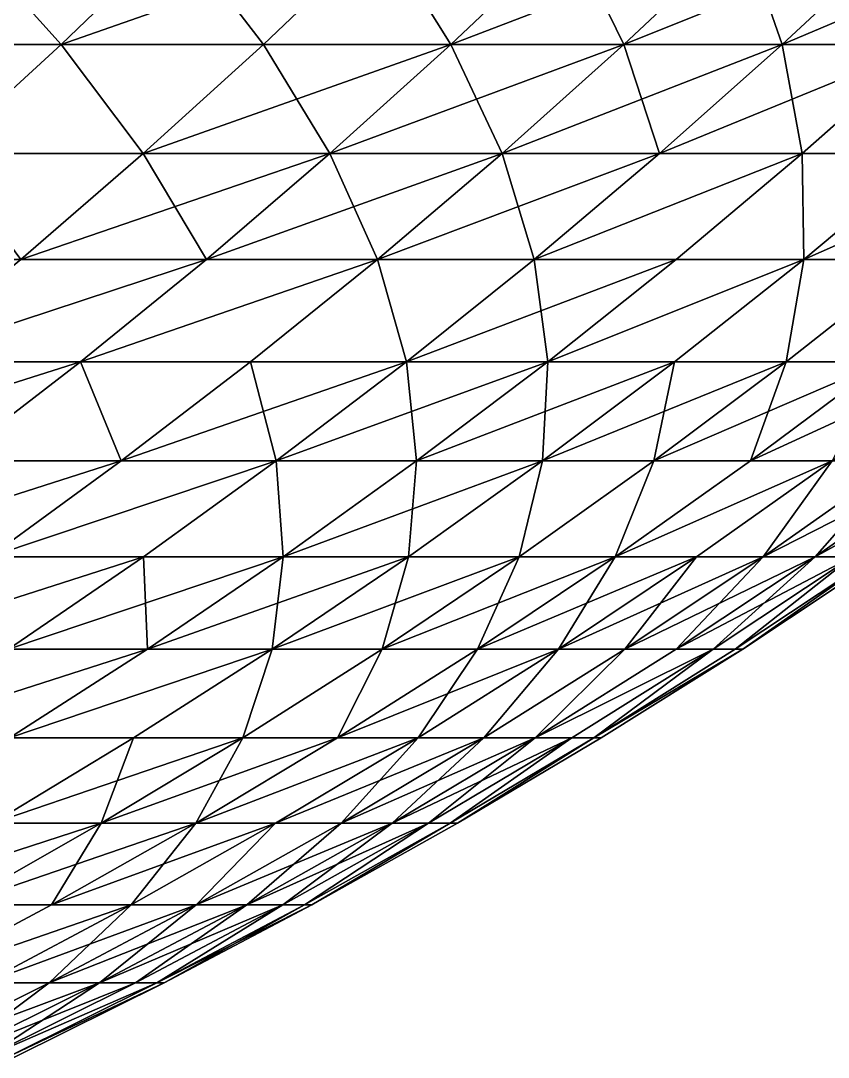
# Model space of a CAD drawing. Header units: millimetres. Extents: x -3250 to 8000, y -3250 to 3250.
# Drawn here: x 7547.8 to 7644.3, y -720.8 to -597 of the extents above; entities that cross this region are included whole.
import ezdxf

# ---------------------------------------------------------------- set-up
doc = ezdxf.new("R2010")
doc.units = ezdxf.units.MM
doc.header["$MEASUREMENT"] = 0
doc.layers.add('MESH_3D', color=2, linetype='CONTINUOUS')

msp = doc.modelspace()

# ---------------------------------------------------------------- linework, layer by layer
at = {"layer": 'MESH_3D'}
for points in [[(7540.62, -586.44, 2524.39), (7552.69, -599.82, 2598.1), (7526.85, -599.82, 2529.79)], [(7552.69, -599.82, 24101.9), (7540.62, -586.44, 24175.61), (7526.85, -599.82, 24170.21)], [(7540.62, -586.44, 2524.39), (7566.58, -586.44, 2593.05), (7552.69, -599.82, 2598.1)], [(7566.58, -586.44, 24106.95), (7540.62, -586.44, 24175.61), (7552.69, -599.82, 24101.9)], [(7566.58, -586.44, 2593.05), (7576.81, -599.82, 2667.04), (7552.69, -599.82, 2598.1)], [(7590.83, -586.44, 24037.67), (7552.69, -599.82, 24101.9), (7576.81, -599.82, 24032.96)], [(7590.83, -586.44, 24037.67), (7566.58, -586.44, 24106.95), (7552.69, -599.82, 24101.9)], [(7566.58, -586.44, 2593.05), (7590.83, -586.44, 2662.33), (7576.81, -599.82, 2667.04)], [(7590.83, -586.44, 2662.33), (7599.21, -599.82, 2736.56), (7576.81, -599.82, 2667.04)], [(7599.21, -599.82, 23963.44), (7590.83, -586.44, 24037.67), (7576.81, -599.82, 24032.96)], [(7590.83, -586.44, 2662.33), (7613.34, -586.44, 2732.2), (7599.21, -599.82, 2736.56)], [(7613.34, -586.44, 23967.8), (7590.83, -586.44, 24037.67), (7599.21, -599.82, 23963.44)], [(7613.34, -586.44, 2732.2), (7619.86, -599.82, 2806.61), (7599.21, -599.82, 2736.56)], [(7634.1, -586.44, 23897.39), (7599.21, -599.82, 23963.44), (7619.86, -599.82, 23893.39)], [(7634.1, -586.44, 23897.39), (7613.34, -586.44, 23967.8), (7599.21, -599.82, 23963.44)], [(7613.34, -586.44, 2732.2), (7634.1, -586.44, 2802.61), (7619.86, -599.82, 2806.61)], [(7634.1, -586.44, 2802.61), (7638.77, -599.82, 2877.16), (7619.86, -599.82, 2806.61)], [(7653.1, -586.44, 23826.49), (7634.1, -586.44, 23897.39), (7619.86, -599.82, 23893.39)], [(7653.1, -586.44, 23826.49), (7619.86, -599.82, 23893.39), (7638.77, -599.82, 23822.84)], [(7634.1, -586.44, 2802.61), (7653.1, -586.44, 2873.51), (7638.77, -599.82, 2877.16)], [(7653.1, -586.44, 2873.51), (7655.9, -599.82, 2948.16), (7638.77, -599.82, 2877.16)], [(7670.32, -586.44, 23755.13), (7638.77, -599.82, 23822.84), (7655.9, -599.82, 23751.84)], [(7670.32, -586.44, 23755.13), (7653.1, -586.44, 23826.49), (7638.77, -599.82, 23822.84)], [(7526.85, -599.82, 2529.79), (7552.69, -599.82, 2598.1), (7538.48, -612.84, 2603.27)], [(7552.69, -599.82, 24101.9), (7526.85, -599.82, 24170.21), (7538.48, -612.84, 24096.73)], [(7552.69, -599.82, 2598.1), (7562.48, -612.84, 2671.86), (7538.48, -612.84, 2603.27)], [(7562.48, -612.84, 24028.14), (7552.69, -599.82, 24101.9), (7538.48, -612.84, 24096.73)], [(7552.69, -599.82, 2598.1), (7576.81, -599.82, 2667.04), (7562.48, -612.84, 2671.86)], [(7576.81, -599.82, 24032.96), (7552.69, -599.82, 24101.9), (7562.48, -612.84, 24028.14)], [(7576.81, -599.82, 2667.04), (7584.76, -612.84, 2741.02), (7562.48, -612.84, 2671.86)], [(7599.21, -599.82, 23963.44), (7576.81, -599.82, 24032.96), (7562.48, -612.84, 24028.14)], [(7599.21, -599.82, 23963.44), (7562.48, -612.84, 24028.14), (7584.76, -612.84, 23958.98)], [(7576.81, -599.82, 2667.04), (7599.21, -599.82, 2736.56), (7584.76, -612.84, 2741.02)], [(7599.21, -599.82, 2736.56), (7605.31, -612.84, 2810.71), (7584.76, -612.84, 2741.02)], [(7619.86, -599.82, 23893.39), (7584.76, -612.84, 23958.98), (7605.31, -612.84, 23889.29)], [(7619.86, -599.82, 23893.39), (7599.21, -599.82, 23963.44), (7584.76, -612.84, 23958.98)], [(7599.21, -599.82, 2736.56), (7619.86, -599.82, 2806.61), (7605.31, -612.84, 2810.71)], [(7619.86, -599.82, 2806.61), (7624.11, -612.84, 2880.89), (7605.31, -612.84, 2810.71)], [(7638.77, -599.82, 23822.84), (7605.31, -612.84, 23889.29), (7624.11, -612.84, 23819.11)], [(7638.77, -599.82, 23822.84), (7619.86, -599.82, 23893.39), (7605.31, -612.84, 23889.29)], [(7619.86, -599.82, 2806.61), (7638.77, -599.82, 2877.16), (7624.11, -612.84, 2880.89)], [(7638.77, -599.82, 2877.16), (7641.16, -612.84, 2951.52), (7624.11, -612.84, 2880.89)], [(7655.9, -599.82, 23751.84), (7624.11, -612.84, 23819.11), (7641.16, -612.84, 23748.48)], [(7655.9, -599.82, 23751.84), (7638.77, -599.82, 23822.84), (7624.11, -612.84, 23819.11)], [(7638.77, -599.82, 2877.16), (7655.9, -599.82, 2948.16), (7641.16, -612.84, 2951.52)], [(7655.9, -599.82, 2948.16), (7656.45, -612.84, 3022.56), (7641.16, -612.84, 2951.52)], [(7656.45, -612.84, 23677.44), (7655.9, -599.82, 23751.84), (7641.16, -612.84, 23748.48)], [(7538.48, -612.84, 2603.27), (7547.84, -625.47, 2676.77), (7523.97, -625.47, 2608.55)], [(7538.48, -612.84, 2603.27), (7562.48, -612.84, 2671.86), (7547.84, -625.47, 2676.77)], [(7562.48, -612.84, 24028.14), (7538.48, -612.84, 24096.73), (7547.84, -625.47, 24023.23)], [(7547.84, -625.47, 2676.77), (7584.76, -612.84, 2741.02), (7570.01, -625.47, 2745.57)], [(7562.48, -612.84, 2671.86), (7584.76, -612.84, 2741.02), (7547.84, -625.47, 2676.77)], [(7570.01, -625.47, 23954.43), (7562.48, -612.84, 24028.14), (7547.84, -625.47, 24023.23)], [(7584.76, -612.84, 23958.98), (7562.48, -612.84, 24028.14), (7570.01, -625.47, 23954.43)], [(7584.76, -612.84, 2741.02), (7590.45, -625.47, 2814.89), (7570.01, -625.47, 2745.57)], [(7605.31, -612.84, 23889.29), (7570.01, -625.47, 23954.43), (7590.45, -625.47, 23885.11)], [(7605.31, -612.84, 23889.29), (7584.76, -612.84, 23958.98), (7570.01, -625.47, 23954.43)], [(7584.76, -612.84, 2741.02), (7605.31, -612.84, 2810.71), (7590.45, -625.47, 2814.89)], [(7605.31, -612.84, 2810.71), (7609.15, -625.47, 2884.7), (7590.45, -625.47, 2814.89)], [(7624.11, -612.84, 23819.11), (7605.31, -612.84, 23889.29), (7590.45, -625.47, 23885.11)], [(7624.11, -612.84, 23819.11), (7590.45, -625.47, 23885.11), (7609.15, -625.47, 23815.3)], [(7605.31, -612.84, 2810.71), (7624.11, -612.84, 2880.89), (7609.15, -625.47, 2884.7)], [(7609.15, -625.47, 2884.7), (7641.16, -612.84, 2951.52), (7626.11, -625.47, 2954.96)], [(7624.11, -612.84, 2880.89), (7641.16, -612.84, 2951.52), (7609.15, -625.47, 2884.7)], [(7641.16, -612.84, 23748.48), (7624.11, -612.84, 23819.11), (7609.15, -625.47, 23815.3)], [(7641.16, -612.84, 23748.48), (7609.15, -625.47, 23815.3), (7626.11, -625.47, 23745.04)], [(7641.16, -612.84, 2951.52), (7641.32, -625.47, 3025.62), (7626.11, -625.47, 2954.96)], [(7641.32, -625.47, 23674.38), (7641.16, -612.84, 23748.48), (7626.11, -625.47, 23745.04)], [(7641.16, -612.84, 2951.52), (7656.45, -612.84, 3022.56), (7641.32, -625.47, 3025.62)], [(7656.45, -612.84, 23677.44), (7641.16, -612.84, 23748.48), (7641.32, -625.47, 23674.38)], [(7656.45, -612.84, 3022.56), (7654.75, -625.47, 3096.63), (7641.32, -625.47, 3025.62)], [(7669.96, -612.84, 23606.05), (7656.45, -612.84, 23677.44), (7641.32, -625.47, 23674.38)], [(7669.96, -612.84, 23606.05), (7641.32, -625.47, 23674.38), (7654.75, -625.47, 23603.37)], [(7523.97, -625.47, 2608.55), (7547.84, -625.47, 2676.77), (7532.92, -637.71, 2681.79)], [(7532.92, -637.71, 2681.79), (7570.01, -625.47, 2745.57), (7554.96, -637.71, 2750.21)], [(7547.84, -625.47, 2676.77), (7570.01, -625.47, 2745.57), (7532.92, -637.71, 2681.79)], [(7570.01, -625.47, 23954.43), (7547.84, -625.47, 24023.23), (7532.92, -637.71, 24018.21)], [(7570.01, -625.47, 23954.43), (7532.92, -637.71, 24018.21), (7554.96, -637.71, 23949.79)], [(7554.96, -637.71, 2750.21), (7590.45, -625.47, 2814.89), (7575.29, -637.71, 2819.16)], [(7570.01, -625.47, 2745.57), (7590.45, -625.47, 2814.89), (7554.96, -637.71, 2750.21)], [(7590.45, -625.47, 23885.11), (7570.01, -625.47, 23954.43), (7554.96, -637.71, 23949.79)], [(7590.45, -625.47, 23885.11), (7554.96, -637.71, 23949.79), (7575.29, -637.71, 23880.84)], [(7590.45, -625.47, 2814.89), (7593.89, -637.71, 2888.59), (7575.29, -637.71, 2819.16)], [(7593.89, -637.71, 23811.41), (7590.45, -625.47, 23885.11), (7575.29, -637.71, 23880.84)], [(7590.45, -625.47, 2814.89), (7609.15, -625.47, 2884.7), (7593.89, -637.71, 2888.59)], [(7609.15, -625.47, 23815.3), (7590.45, -625.47, 23885.11), (7593.89, -637.71, 23811.41)], [(7609.15, -625.47, 2884.7), (7610.76, -637.71, 2958.46), (7593.89, -637.71, 2888.59)], [(7626.11, -625.47, 23745.04), (7609.15, -625.47, 23815.3), (7593.89, -637.71, 23811.41)], [(7626.11, -625.47, 23745.04), (7593.89, -637.71, 23811.41), (7610.76, -637.71, 23741.54)], [(7609.15, -625.47, 2884.7), (7626.11, -625.47, 2954.96), (7610.76, -637.71, 2958.46)], [(7610.76, -637.71, 2958.46), (7641.32, -625.47, 3025.62), (7625.88, -637.71, 3028.74)], [(7626.11, -625.47, 2954.96), (7641.32, -625.47, 3025.62), (7610.76, -637.71, 2958.46)], [(7641.32, -625.47, 23674.38), (7610.76, -637.71, 23741.54), (7625.88, -637.71, 23671.26)], [(7641.32, -625.47, 23674.38), (7626.11, -625.47, 23745.04), (7610.76, -637.71, 23741.54)], [(7641.32, -625.47, 3025.62), (7639.24, -637.71, 3099.36), (7625.88, -637.71, 3028.74)], [(7639.24, -637.71, 23600.64), (7641.32, -625.47, 23674.38), (7625.88, -637.71, 23671.26)], [(7654.75, -625.47, 3096.63), (7650.84, -637.71, 3170.3), (7639.24, -637.71, 3099.36)], [(7641.32, -625.47, 3025.62), (7654.75, -625.47, 3096.63), (7639.24, -637.71, 3099.36)], [(7654.75, -625.47, 23603.37), (7641.32, -625.47, 23674.38), (7639.24, -637.71, 23600.64)], [(7650.84, -637.71, 23529.7), (7654.75, -625.47, 23603.37), (7639.24, -637.71, 23600.64)], [(7554.96, -637.71, 23949.79), (7532.92, -637.71, 24018.21), (7517.7, -649.55, 24013.1)], [(7554.96, -637.71, 23949.79), (7517.7, -649.55, 24013.1), (7539.62, -649.55, 23945.06)], [(7532.92, -637.71, 2681.79), (7554.96, -637.71, 2750.21), (7539.62, -649.55, 2754.94)], [(7554.96, -637.71, 2750.21), (7559.84, -649.55, 2823.5), (7539.62, -649.55, 2754.94)], [(7559.84, -649.55, 23876.5), (7554.96, -637.71, 23949.79), (7539.62, -649.55, 23945.06)], [(7554.96, -637.71, 2750.21), (7575.29, -637.71, 2819.16), (7559.84, -649.55, 2823.5)], [(7575.29, -637.71, 23880.84), (7554.96, -637.71, 23949.79), (7559.84, -649.55, 23876.5)], [(7575.29, -637.71, 2819.16), (7578.34, -649.55, 2892.55), (7559.84, -649.55, 2823.5)], [(7593.89, -637.71, 23811.41), (7575.29, -637.71, 23880.84), (7559.84, -649.55, 23876.5)], [(7593.89, -637.71, 23811.41), (7559.84, -649.55, 23876.5), (7578.34, -649.55, 23807.45)], [(7575.29, -637.71, 2819.16), (7593.89, -637.71, 2888.59), (7578.34, -649.55, 2892.55)], [(7593.89, -637.71, 2888.59), (7595.11, -649.55, 2962.03), (7578.34, -649.55, 2892.55)], [(7610.76, -637.71, 23741.54), (7593.89, -637.71, 23811.41), (7578.34, -649.55, 23807.45)], [(7610.76, -637.71, 23741.54), (7578.34, -649.55, 23807.45), (7595.11, -649.55, 23737.97)], [(7593.89, -637.71, 2888.59), (7610.76, -637.71, 2958.46), (7595.11, -649.55, 2962.03)], [(7610.76, -637.71, 2958.46), (7610.15, -649.55, 3031.92), (7595.11, -649.55, 2962.03)], [(7625.88, -637.71, 23671.26), (7610.76, -637.71, 23741.54), (7595.11, -649.55, 23737.97)], [(7625.88, -637.71, 23671.26), (7595.11, -649.55, 23737.97), (7610.15, -649.55, 23668.08)], [(7625.88, -637.71, 3028.74), (7623.44, -649.55, 3102.15), (7610.15, -649.55, 3031.92)], [(7610.76, -637.71, 2958.46), (7625.88, -637.71, 3028.74), (7610.15, -649.55, 3031.92)], [(7639.24, -637.71, 23600.64), (7625.88, -637.71, 23671.26), (7610.15, -649.55, 23668.08)], [(7639.24, -637.71, 23600.64), (7610.15, -649.55, 23668.08), (7623.44, -649.55, 23597.85)], [(7639.24, -637.71, 3099.36), (7634.97, -649.55, 3172.7), (7623.44, -649.55, 3102.15)], [(7625.88, -637.71, 3028.74), (7639.24, -637.71, 3099.36), (7623.44, -649.55, 3102.15)], [(7650.84, -637.71, 23529.7), (7623.44, -649.55, 23597.85), (7634.97, -649.55, 23527.3)], [(7650.84, -637.71, 23529.7), (7639.24, -637.71, 23600.64), (7623.44, -649.55, 23597.85)], [(7650.84, -637.71, 3170.3), (7644.74, -649.55, 3243.51), (7634.97, -649.55, 3172.7)], [(7639.24, -637.71, 3099.36), (7650.84, -637.71, 3170.3), (7634.97, -649.55, 3172.7)], [(7660.67, -637.71, 23458.49), (7650.84, -637.71, 23529.7), (7634.97, -649.55, 23527.3)], [(7660.67, -637.71, 23458.49), (7634.97, -649.55, 23527.3), (7644.74, -649.55, 23456.49)], [(7559.84, -649.55, 23876.5), (7524.01, -660.99, 23940.25), (7544.11, -660.99, 23872.07)], [(7559.84, -649.55, 23876.5), (7539.62, -649.55, 23945.06), (7524.01, -660.99, 23940.25)], [(7539.62, -649.55, 2754.94), (7559.84, -649.55, 2823.5), (7544.11, -660.99, 2827.93)], [(7544.11, -660.99, 2827.93), (7578.34, -649.55, 2892.55), (7562.51, -660.99, 2896.58)], [(7559.84, -649.55, 2823.5), (7578.34, -649.55, 2892.55), (7544.11, -660.99, 2827.93)], [(7578.34, -649.55, 23807.45), (7559.84, -649.55, 23876.5), (7544.11, -660.99, 23872.07)], [(7578.34, -649.55, 23807.45), (7544.11, -660.99, 23872.07), (7562.51, -660.99, 23803.42)], [(7578.34, -649.55, 2892.55), (7579.18, -660.99, 2965.67), (7562.51, -660.99, 2896.58)], [(7579.18, -660.99, 23734.33), (7578.34, -649.55, 23807.45), (7562.51, -660.99, 23803.42)], [(7578.34, -649.55, 2892.55), (7595.11, -649.55, 2962.03), (7579.18, -660.99, 2965.67)], [(7595.11, -649.55, 23737.97), (7578.34, -649.55, 23807.45), (7579.18, -660.99, 23734.33)], [(7579.18, -660.99, 2965.67), (7610.15, -649.55, 3031.92), (7594.13, -660.99, 3035.15)], [(7595.11, -649.55, 2962.03), (7610.15, -649.55, 3031.92), (7579.18, -660.99, 2965.67)], [(7594.13, -660.99, 23664.85), (7595.11, -649.55, 23737.97), (7579.18, -660.99, 23734.33)], [(7610.15, -649.55, 3031.92), (7607.35, -660.99, 3104.99), (7594.13, -660.99, 3035.15)], [(7610.15, -649.55, 23668.08), (7595.11, -649.55, 23737.97), (7594.13, -660.99, 23664.85)], [(7607.35, -660.99, 23595.01), (7610.15, -649.55, 23668.08), (7594.13, -660.99, 23664.85)], [(7623.44, -649.55, 3102.15), (7618.82, -660.99, 3175.13), (7607.35, -660.99, 3104.99)], [(7610.15, -649.55, 3031.92), (7623.44, -649.55, 3102.15), (7607.35, -660.99, 3104.99)], [(7623.44, -649.55, 23597.85), (7610.15, -649.55, 23668.08), (7607.35, -660.99, 23595.01)], [(7618.82, -660.99, 23524.87), (7623.44, -649.55, 23597.85), (7607.35, -660.99, 23595.01)], [(7618.82, -660.99, 3175.13), (7644.74, -649.55, 3243.51), (7628.53, -660.99, 3245.54)], [(7634.97, -649.55, 3172.7), (7644.74, -649.55, 3243.51), (7618.82, -660.99, 3175.13)], [(7623.44, -649.55, 3102.15), (7634.97, -649.55, 3172.7), (7618.82, -660.99, 3175.13)], [(7634.97, -649.55, 23527.3), (7623.44, -649.55, 23597.85), (7618.82, -660.99, 23524.87)], [(7644.74, -649.55, 23456.49), (7618.82, -660.99, 23524.87), (7628.53, -660.99, 23454.46)], [(7644.74, -649.55, 23456.49), (7634.97, -649.55, 23527.3), (7618.82, -660.99, 23524.87)], [(7644.74, -649.55, 3243.51), (7636.49, -660.99, 3316.17), (7628.53, -660.99, 3245.54)], [(7636.49, -660.99, 23383.83), (7644.74, -649.55, 23456.49), (7628.53, -660.99, 23454.46)], [(7636.49, -660.99, 3316.17), (7658.98, -649.55, 3385.75), (7642.69, -660.99, 3386.97)], [(7652.75, -649.55, 3314.54), (7658.98, -649.55, 3385.75), (7636.49, -660.99, 3316.17)], [(7644.74, -649.55, 3243.51), (7652.75, -649.55, 3314.54), (7636.49, -660.99, 3316.17)], [(7652.75, -649.55, 23385.46), (7644.74, -649.55, 23456.49), (7636.49, -660.99, 23383.83)], [(7642.69, -660.99, 23313.03), (7652.75, -649.55, 23385.46), (7636.49, -660.99, 23383.83)], [(7658.98, -649.55, 3385.75), (7647.11, -660.99, 3457.91), (7642.69, -660.99, 3386.97)], [(7658.98, -649.55, 23314.25), (7652.75, -649.55, 23385.46), (7642.69, -660.99, 23313.03)], [(7663.43, -649.55, 23242.91), (7658.98, -649.55, 23314.25), (7642.69, -660.99, 23313.03)], [(7663.43, -649.55, 23242.91), (7642.69, -660.99, 23313.03), (7647.11, -660.99, 23242.09)], [(7562.51, -660.99, 23803.42), (7528.11, -672.02, 23867.57), (7546.4, -672.02, 23799.32)], [(7562.51, -660.99, 23803.42), (7544.11, -660.99, 23872.07), (7528.11, -672.02, 23867.57)], [(7544.11, -660.99, 2827.93), (7562.51, -660.99, 2896.58), (7546.4, -672.02, 2900.68)], [(7562.51, -660.99, 2896.58), (7562.98, -672.02, 2969.37), (7546.4, -672.02, 2900.68)], [(7579.18, -660.99, 23734.33), (7546.4, -672.02, 23799.32), (7562.98, -672.02, 23730.63)], [(7579.18, -660.99, 23734.33), (7562.51, -660.99, 23803.42), (7546.4, -672.02, 23799.32)], [(7562.51, -660.99, 2896.58), (7579.18, -660.99, 2965.67), (7562.98, -672.02, 2969.37)], [(7579.18, -660.99, 2965.67), (7577.85, -672.02, 3038.45), (7562.98, -672.02, 2969.37)], [(7594.13, -660.99, 23664.85), (7562.98, -672.02, 23730.63), (7577.85, -672.02, 23661.55)], [(7594.13, -660.99, 23664.85), (7579.18, -660.99, 23734.33), (7562.98, -672.02, 23730.63)], [(7594.13, -660.99, 3035.15), (7590.98, -672.02, 3107.87), (7577.85, -672.02, 3038.45)], [(7579.18, -660.99, 2965.67), (7594.13, -660.99, 3035.15), (7577.85, -672.02, 3038.45)], [(7607.35, -660.99, 23595.01), (7594.13, -660.99, 23664.85), (7577.85, -672.02, 23661.55)], [(7607.35, -660.99, 23595.01), (7577.85, -672.02, 23661.55), (7590.98, -672.02, 23592.13)], [(7607.35, -660.99, 3104.99), (7602.38, -672.02, 3177.61), (7590.98, -672.02, 3107.87)], [(7594.13, -660.99, 3035.15), (7607.35, -660.99, 3104.99), (7590.98, -672.02, 3107.87)], [(7618.82, -660.99, 23524.87), (7607.35, -660.99, 23595.01), (7590.98, -672.02, 23592.13)], [(7618.82, -660.99, 23524.87), (7590.98, -672.02, 23592.13), (7602.38, -672.02, 23522.39)], [(7618.82, -660.99, 3175.13), (7612.04, -672.02, 3247.61), (7602.38, -672.02, 3177.61)], [(7607.35, -660.99, 3104.99), (7618.82, -660.99, 3175.13), (7602.38, -672.02, 3177.61)], [(7628.53, -660.99, 23454.46), (7602.38, -672.02, 23522.39), (7612.04, -672.02, 23452.39)], [(7628.53, -660.99, 23454.46), (7618.82, -660.99, 23524.87), (7602.38, -672.02, 23522.39)], [(7628.53, -660.99, 3245.54), (7619.95, -672.02, 3317.82), (7612.04, -672.02, 3247.61)], [(7618.82, -660.99, 3175.13), (7628.53, -660.99, 3245.54), (7612.04, -672.02, 3247.61)], [(7636.49, -660.99, 23383.83), (7628.53, -660.99, 23454.46), (7612.04, -672.02, 23452.39)], [(7636.49, -660.99, 23383.83), (7612.04, -672.02, 23452.39), (7619.95, -672.02, 23382.18)], [(7636.49, -660.99, 3316.17), (7626.11, -672.02, 3388.21), (7619.95, -672.02, 3317.82)], [(7628.53, -660.99, 3245.54), (7636.49, -660.99, 3316.17), (7619.95, -672.02, 3317.82)], [(7642.69, -660.99, 23313.03), (7619.95, -672.02, 23382.18), (7626.11, -672.02, 23311.79)], [(7642.69, -660.99, 23313.03), (7636.49, -660.99, 23383.83), (7619.95, -672.02, 23382.18)], [(7642.69, -660.99, 3386.97), (7630.51, -672.02, 3458.73), (7626.11, -672.02, 3388.21)], [(7636.49, -660.99, 3316.17), (7642.69, -660.99, 3386.97), (7626.11, -672.02, 3388.21)], [(7647.11, -660.99, 23242.09), (7642.69, -660.99, 23313.03), (7626.11, -672.02, 23311.79)], [(7647.11, -660.99, 23242.09), (7626.11, -672.02, 23311.79), (7630.51, -672.02, 23241.27)], [(7647.11, -660.99, 3457.91), (7633.16, -672.02, 3529.35), (7630.51, -672.02, 3458.73)], [(7642.69, -660.99, 3386.97), (7647.11, -660.99, 3457.91), (7630.51, -672.02, 3458.73)], [(7633.16, -672.02, 23170.65), (7647.11, -660.99, 23242.09), (7630.51, -672.02, 23241.27)], [(7649.77, -660.99, 3528.93), (7634.04, -672.02, 3600), (7633.16, -672.02, 3529.35)], [(7647.11, -660.99, 3457.91), (7649.77, -660.99, 3528.93), (7633.16, -672.02, 3529.35)], [(7649.77, -660.99, 23171.07), (7633.16, -672.02, 23170.65), (7634.04, -672.02, 23100)], [(7649.77, -660.99, 23171.07), (7647.11, -660.99, 23242.09), (7633.16, -672.02, 23170.65)], [(7649.77, -660.99, 3528.93), (7650.66, -660.99, 3600), (7634.04, -672.02, 3600)], [(7650.66, -660.99, 23100), (7634.04, -672.02, 3600), (7650.66, -660.99, 3600)], [(7650.66, -660.99, 23100), (7634.04, -672.02, 23100), (7634.04, -672.02, 3600)], [(7649.77, -660.99, 23171.07), (7634.04, -672.02, 23100), (7650.66, -660.99, 23100)], [(7562.98, -672.02, 23730.63), (7530.03, -682.63, 23795.15), (7546.52, -682.63, 23726.87)], [(7562.98, -672.02, 23730.63), (7546.4, -672.02, 23799.32), (7530.03, -682.63, 23795.15)], [(7546.4, -672.02, 2900.68), (7562.98, -672.02, 2969.37), (7546.52, -682.63, 2973.13)], [(7546.52, -682.63, 2973.13), (7577.85, -672.02, 3038.45), (7561.29, -682.63, 3041.79)], [(7562.98, -672.02, 2969.37), (7577.85, -672.02, 3038.45), (7546.52, -682.63, 2973.13)], [(7577.85, -672.02, 23661.55), (7546.52, -682.63, 23726.87), (7561.29, -682.63, 23658.21)], [(7577.85, -672.02, 23661.55), (7562.98, -672.02, 23730.63), (7546.52, -682.63, 23726.87)], [(7577.85, -672.02, 3038.45), (7574.35, -682.63, 3110.81), (7561.29, -682.63, 3041.79)], [(7574.35, -682.63, 23589.19), (7577.85, -672.02, 23661.55), (7561.29, -682.63, 23658.21)], [(7590.98, -672.02, 3107.87), (7585.68, -682.63, 3180.13), (7574.35, -682.63, 3110.81)], [(7577.85, -672.02, 3038.45), (7590.98, -672.02, 3107.87), (7574.35, -682.63, 3110.81)], [(7590.98, -672.02, 23592.13), (7577.85, -672.02, 23661.55), (7574.35, -682.63, 23589.19)], [(7585.68, -682.63, 23519.87), (7590.98, -672.02, 23592.13), (7574.35, -682.63, 23589.19)], [(7602.38, -672.02, 3177.61), (7595.28, -682.63, 3249.71), (7585.68, -682.63, 3180.13)], [(7590.98, -672.02, 3107.87), (7602.38, -672.02, 3177.61), (7585.68, -682.63, 3180.13)], [(7602.38, -672.02, 23522.39), (7590.98, -672.02, 23592.13), (7585.68, -682.63, 23519.87)], [(7612.04, -672.02, 23452.39), (7602.38, -672.02, 23522.39), (7585.68, -682.63, 23519.87)], [(7612.04, -672.02, 23452.39), (7585.68, -682.63, 23519.87), (7595.28, -682.63, 23450.29)], [(7612.04, -672.02, 3247.61), (7603.15, -682.63, 3319.5), (7595.28, -682.63, 3249.71)], [(7602.38, -672.02, 3177.61), (7612.04, -672.02, 3247.61), (7595.28, -682.63, 3249.71)], [(7603.15, -682.63, 23380.5), (7612.04, -672.02, 23452.39), (7595.28, -682.63, 23450.29)], [(7619.95, -672.02, 3317.82), (7609.27, -682.63, 3389.47), (7603.15, -682.63, 3319.5)], [(7612.04, -672.02, 3247.61), (7619.95, -672.02, 3317.82), (7603.15, -682.63, 3319.5)], [(7619.95, -672.02, 23382.18), (7612.04, -672.02, 23452.39), (7603.15, -682.63, 23380.5)], [(7609.27, -682.63, 23310.53), (7619.95, -672.02, 23382.18), (7603.15, -682.63, 23380.5)], [(7609.27, -682.63, 3389.47), (7630.51, -672.02, 3458.73), (7613.65, -682.63, 3459.58)], [(7626.11, -672.02, 3388.21), (7630.51, -672.02, 3458.73), (7609.27, -682.63, 3389.47)], [(7619.95, -672.02, 3317.82), (7626.11, -672.02, 3388.21), (7609.27, -682.63, 3389.47)], [(7626.11, -672.02, 23311.79), (7619.95, -672.02, 23382.18), (7609.27, -682.63, 23310.53)], [(7630.51, -672.02, 23241.27), (7626.11, -672.02, 23311.79), (7609.27, -682.63, 23310.53)], [(7630.51, -672.02, 23241.27), (7609.27, -682.63, 23310.53), (7613.65, -682.63, 23240.42)], [(7630.51, -672.02, 3458.73), (7616.27, -682.63, 3529.77), (7613.65, -682.63, 3459.58)], [(7616.27, -682.63, 23170.23), (7630.51, -672.02, 23241.27), (7613.65, -682.63, 23240.42)], [(7616.27, -682.63, 3529.77), (7634.04, -672.02, 3600), (7617.15, -682.63, 3600)], [(7633.16, -672.02, 3529.35), (7634.04, -672.02, 3600), (7616.27, -682.63, 3529.77)], [(7630.51, -672.02, 3458.73), (7633.16, -672.02, 3529.35), (7616.27, -682.63, 3529.77)], [(7616.27, -682.63, 23170.23), (7617.15, -682.63, 23100), (7634.04, -672.02, 23100)], [(7633.16, -672.02, 23170.65), (7616.27, -682.63, 23170.23), (7634.04, -672.02, 23100)], [(7633.16, -672.02, 23170.65), (7630.51, -672.02, 23241.27), (7616.27, -682.63, 23170.23)], [(7634.04, -672.02, 23100), (7617.15, -682.63, 3600), (7634.04, -672.02, 3600)], [(7634.04, -672.02, 23100), (7617.15, -682.63, 23100), (7617.15, -682.63, 3600)], [(7561.29, -682.63, 3041.79), (7557.46, -692.82, 3113.79), (7544.48, -692.82, 3045.19)], [(7546.52, -682.63, 2973.13), (7561.29, -682.63, 3041.79), (7544.48, -692.82, 3045.19)], [(7561.29, -682.63, 23658.21), (7546.52, -682.63, 23726.87), (7544.48, -692.82, 23654.81)], [(7574.35, -682.63, 23589.19), (7544.48, -692.82, 23654.81), (7557.46, -692.82, 23586.21)], [(7574.35, -682.63, 23589.19), (7561.29, -682.63, 23658.21), (7544.48, -692.82, 23654.81)], [(7574.35, -682.63, 3110.81), (7568.73, -692.82, 3182.68), (7557.46, -692.82, 3113.79)], [(7561.29, -682.63, 3041.79), (7574.35, -682.63, 3110.81), (7557.46, -692.82, 3113.79)], [(7585.68, -682.63, 23519.87), (7574.35, -682.63, 23589.19), (7557.46, -692.82, 23586.21)], [(7585.68, -682.63, 23519.87), (7557.46, -692.82, 23586.21), (7568.73, -692.82, 23517.32)], [(7568.73, -692.82, 3182.68), (7595.28, -682.63, 3249.71), (7578.27, -692.82, 3251.84)], [(7585.68, -682.63, 3180.13), (7595.28, -682.63, 3249.71), (7568.73, -692.82, 3182.68)], [(7574.35, -682.63, 3110.81), (7585.68, -682.63, 3180.13), (7568.73, -692.82, 3182.68)], [(7595.28, -682.63, 23450.29), (7585.68, -682.63, 23519.87), (7568.73, -692.82, 23517.32)], [(7595.28, -682.63, 23450.29), (7568.73, -692.82, 23517.32), (7578.27, -692.82, 23448.16)], [(7595.28, -682.63, 3249.71), (7586.09, -692.82, 3321.21), (7578.27, -692.82, 3251.84)], [(7603.15, -682.63, 23380.5), (7595.28, -682.63, 23450.29), (7578.27, -692.82, 23448.16)], [(7603.15, -682.63, 23380.5), (7578.27, -692.82, 23448.16), (7586.09, -692.82, 23378.79)], [(7586.09, -692.82, 3321.21), (7609.27, -682.63, 3389.47), (7592.17, -692.82, 3390.76)], [(7603.15, -682.63, 3319.5), (7609.27, -682.63, 3389.47), (7586.09, -692.82, 3321.21)], [(7595.28, -682.63, 3249.71), (7603.15, -682.63, 3319.5), (7586.09, -692.82, 3321.21)], [(7592.17, -692.82, 23309.24), (7603.15, -682.63, 23380.5), (7586.09, -692.82, 23378.79)], [(7609.27, -682.63, 3389.47), (7596.52, -692.82, 3460.43), (7592.17, -692.82, 3390.76)], [(7609.27, -682.63, 23310.53), (7603.15, -682.63, 23380.5), (7592.17, -692.82, 23309.24)], [(7613.65, -682.63, 23240.42), (7609.27, -682.63, 23310.53), (7592.17, -692.82, 23309.24)], [(7613.65, -682.63, 23240.42), (7592.17, -692.82, 23309.24), (7596.52, -692.82, 23239.57)], [(7613.65, -682.63, 3459.58), (7599.13, -692.82, 3530.19), (7596.52, -692.82, 3460.43)], [(7609.27, -682.63, 3389.47), (7613.65, -682.63, 3459.58), (7596.52, -692.82, 3460.43)], [(7599.13, -692.82, 23169.81), (7613.65, -682.63, 23240.42), (7596.52, -692.82, 23239.57)], [(7616.27, -682.63, 3529.77), (7600, -692.82, 3600), (7599.13, -692.82, 3530.19)], [(7613.65, -682.63, 3459.58), (7616.27, -682.63, 3529.77), (7599.13, -692.82, 3530.19)], [(7616.27, -682.63, 23170.23), (7613.65, -682.63, 23240.42), (7599.13, -692.82, 23169.81)], [(7616.27, -682.63, 23170.23), (7599.13, -692.82, 23169.81), (7600, -692.82, 23100)], [(7616.27, -682.63, 3529.77), (7617.15, -682.63, 3600), (7600, -692.82, 3600)], [(7617.15, -682.63, 23100), (7600, -692.82, 3600), (7617.15, -682.63, 3600)], [(7617.15, -682.63, 23100), (7600, -692.82, 23100), (7600, -692.82, 3600)], [(7616.27, -682.63, 23170.23), (7600, -692.82, 23100), (7617.15, -682.63, 23100)], [(7557.46, -692.82, 23586.21), (7527.43, -702.58, 23651.36), (7540.33, -702.58, 23583.19)], [(7557.46, -692.82, 23586.21), (7544.48, -692.82, 23654.81), (7527.43, -702.58, 23651.36)], [(7557.46, -692.82, 3113.79), (7551.52, -702.58, 3185.27), (7540.33, -702.58, 3116.81)], [(7544.48, -692.82, 3045.19), (7557.46, -692.82, 3113.79), (7540.33, -702.58, 3116.81)], [(7568.73, -692.82, 23517.32), (7540.33, -702.58, 23583.19), (7551.52, -702.58, 23514.73)], [(7568.73, -692.82, 23517.32), (7557.46, -692.82, 23586.21), (7540.33, -702.58, 23583.19)], [(7568.73, -692.82, 3182.68), (7561.01, -702.58, 3254), (7551.52, -702.58, 3185.27)], [(7557.46, -692.82, 3113.79), (7568.73, -692.82, 3182.68), (7551.52, -702.58, 3185.27)], [(7578.27, -692.82, 23448.16), (7551.52, -702.58, 23514.73), (7561.01, -702.58, 23446)], [(7578.27, -692.82, 23448.16), (7568.73, -692.82, 23517.32), (7551.52, -702.58, 23514.73)], [(7578.27, -692.82, 3251.84), (7568.78, -702.58, 3322.94), (7561.01, -702.58, 3254)], [(7568.73, -692.82, 3182.68), (7578.27, -692.82, 3251.84), (7561.01, -702.58, 3254)], [(7568.78, -702.58, 23377.06), (7578.27, -692.82, 23448.16), (7561.01, -702.58, 23446)], [(7586.09, -692.82, 3321.21), (7574.82, -702.58, 3392.06), (7568.78, -702.58, 3322.94)], [(7578.27, -692.82, 3251.84), (7586.09, -692.82, 3321.21), (7568.78, -702.58, 3322.94)], [(7586.09, -692.82, 23378.79), (7578.27, -692.82, 23448.16), (7568.78, -702.58, 23377.06)], [(7592.17, -692.82, 23309.24), (7586.09, -692.82, 23378.79), (7568.78, -702.58, 23377.06)], [(7592.17, -692.82, 23309.24), (7568.78, -702.58, 23377.06), (7574.82, -702.58, 23307.94)], [(7592.17, -692.82, 3390.76), (7579.14, -702.58, 3461.3), (7574.82, -702.58, 3392.06)], [(7586.09, -692.82, 3321.21), (7592.17, -692.82, 3390.76), (7574.82, -702.58, 3392.06)], [(7596.52, -692.82, 23239.57), (7574.82, -702.58, 23307.94), (7579.14, -702.58, 23238.7)], [(7596.52, -692.82, 23239.57), (7592.17, -692.82, 23309.24), (7574.82, -702.58, 23307.94)], [(7596.52, -692.82, 3460.43), (7581.74, -702.58, 3530.63), (7579.14, -702.58, 3461.3)], [(7592.17, -692.82, 3390.76), (7596.52, -692.82, 3460.43), (7579.14, -702.58, 3461.3)], [(7581.74, -702.58, 23169.37), (7596.52, -692.82, 23239.57), (7579.14, -702.58, 23238.7)], [(7599.13, -692.82, 3530.19), (7582.6, -702.58, 3600), (7581.74, -702.58, 3530.63)], [(7596.52, -692.82, 3460.43), (7599.13, -692.82, 3530.19), (7581.74, -702.58, 3530.63)], [(7599.13, -692.82, 23169.81), (7581.74, -702.58, 23169.37), (7582.6, -702.58, 23100)], [(7599.13, -692.82, 23169.81), (7596.52, -692.82, 23239.57), (7581.74, -702.58, 23169.37)], [(7599.13, -692.82, 3530.19), (7600, -692.82, 3600), (7582.6, -702.58, 3600)], [(7600, -692.82, 23100), (7582.6, -702.58, 3600), (7600, -692.82, 3600)], [(7600, -692.82, 23100), (7582.6, -702.58, 23100), (7582.6, -702.58, 3600)], [(7599.13, -692.82, 23169.81), (7582.6, -702.58, 23100), (7600, -692.82, 23100)], [(7534.09, -711.9, 3187.9), (7561.01, -702.58, 3254), (7543.51, -711.9, 3256.19)], [(7551.52, -702.58, 3185.27), (7561.01, -702.58, 3254), (7534.09, -711.9, 3187.9)], [(7540.33, -702.58, 3116.81), (7551.52, -702.58, 3185.27), (7534.09, -711.9, 3187.9)], [(7551.52, -702.58, 23514.73), (7540.33, -702.58, 23583.19), (7534.09, -711.9, 23512.1)], [(7561.01, -702.58, 23446), (7534.09, -711.9, 23512.1), (7543.51, -711.9, 23443.81)], [(7561.01, -702.58, 23446), (7551.52, -702.58, 23514.73), (7534.09, -711.9, 23512.1)], [(7561.01, -702.58, 3254), (7551.23, -711.9, 3324.7), (7543.51, -711.9, 3256.19)], [(7568.78, -702.58, 23377.06), (7543.51, -711.9, 23443.81), (7551.23, -711.9, 23375.3)], [(7568.78, -702.58, 23377.06), (7561.01, -702.58, 23446), (7543.51, -711.9, 23443.81)], [(7568.78, -702.58, 3322.94), (7557.24, -711.9, 3393.37), (7551.23, -711.9, 3324.7)], [(7561.01, -702.58, 3254), (7568.78, -702.58, 3322.94), (7551.23, -711.9, 3324.7)], [(7574.82, -702.58, 23307.94), (7568.78, -702.58, 23377.06), (7551.23, -711.9, 23375.3)], [(7574.82, -702.58, 23307.94), (7551.23, -711.9, 23375.3), (7557.24, -711.9, 23306.63)], [(7574.82, -702.58, 3392.06), (7561.53, -711.9, 3462.18), (7557.24, -711.9, 3393.37)], [(7568.78, -702.58, 3322.94), (7574.82, -702.58, 3392.06), (7557.24, -711.9, 3393.37)], [(7579.14, -702.58, 23238.7), (7574.82, -702.58, 23307.94), (7557.24, -711.9, 23306.63)], [(7579.14, -702.58, 23238.7), (7557.24, -711.9, 23306.63), (7561.53, -711.9, 23237.82)], [(7579.14, -702.58, 3461.3), (7564.11, -711.9, 3531.07), (7561.53, -711.9, 3462.18)], [(7574.82, -702.58, 3392.06), (7579.14, -702.58, 3461.3), (7561.53, -711.9, 3462.18)], [(7564.11, -711.9, 23168.93), (7579.14, -702.58, 23238.7), (7561.53, -711.9, 23237.82)], [(7564.11, -711.9, 3531.07), (7582.6, -702.58, 3600), (7564.97, -711.9, 3600)], [(7581.74, -702.58, 3530.63), (7582.6, -702.58, 3600), (7564.11, -711.9, 3531.07)], [(7579.14, -702.58, 3461.3), (7581.74, -702.58, 3530.63), (7564.11, -711.9, 3531.07)], [(7581.74, -702.58, 23169.37), (7564.11, -711.9, 23168.93), (7564.97, -711.9, 23100)], [(7581.74, -702.58, 23169.37), (7579.14, -702.58, 23238.7), (7564.11, -711.9, 23168.93)], [(7564.97, -711.9, 23100), (7564.97, -711.9, 3600), (7582.6, -702.58, 3600)], [(7582.6, -702.58, 23100), (7564.97, -711.9, 23100), (7582.6, -702.58, 3600)], [(7581.74, -702.58, 23169.37), (7564.97, -711.9, 23100), (7582.6, -702.58, 23100)], [(7533.46, -720.78, 3326.48), (7557.24, -711.9, 3393.37), (7539.43, -720.78, 3394.71)], [(7551.23, -711.9, 3324.7), (7557.24, -711.9, 3393.37), (7533.46, -720.78, 3326.48)], [(7543.51, -711.9, 3256.19), (7551.23, -711.9, 3324.7), (7533.46, -720.78, 3326.48)], [(7551.23, -711.9, 23375.3), (7543.51, -711.9, 23443.81), (7533.46, -720.78, 23373.52)], [(7539.43, -720.78, 23305.29), (7551.23, -711.9, 23375.3), (7533.46, -720.78, 23373.52)], [(7557.24, -711.9, 3393.37), (7543.69, -720.78, 3463.07), (7539.43, -720.78, 3394.71)], [(7557.24, -711.9, 23306.63), (7551.23, -711.9, 23375.3), (7539.43, -720.78, 23305.29)], [(7561.53, -711.9, 23237.82), (7557.24, -711.9, 23306.63), (7539.43, -720.78, 23305.29)], [(7561.53, -711.9, 23237.82), (7539.43, -720.78, 23305.29), (7543.69, -720.78, 23236.93)], [(7543.69, -720.78, 3463.07), (7564.11, -711.9, 3531.07), (7546.25, -720.78, 3531.51)], [(7561.53, -711.9, 3462.18), (7564.11, -711.9, 3531.07), (7543.69, -720.78, 3463.07)], [(7557.24, -711.9, 3393.37), (7561.53, -711.9, 3462.18), (7543.69, -720.78, 3463.07)], [(7564.11, -711.9, 23168.93), (7543.69, -720.78, 23236.93), (7546.25, -720.78, 23168.49)], [(7564.11, -711.9, 23168.93), (7561.53, -711.9, 23237.82), (7543.69, -720.78, 23236.93)], [(7546.25, -720.78, 3531.51), (7564.97, -711.9, 3600), (7547.11, -720.78, 3600)], [(7564.11, -711.9, 3531.07), (7564.97, -711.9, 3600), (7546.25, -720.78, 3531.51)], [(7546.25, -720.78, 23168.49), (7547.11, -720.78, 23100), (7564.97, -711.9, 23100)], [(7564.11, -711.9, 23168.93), (7546.25, -720.78, 23168.49), (7564.97, -711.9, 23100)], [(7564.97, -711.9, 23100), (7547.11, -720.78, 3600), (7564.97, -711.9, 3600)], [(7564.97, -711.9, 23100), (7547.11, -720.78, 23100), (7547.11, -720.78, 3600)]]:
    msp.add_3dface(points, dxfattribs=at)

doc.saveas('drawing.dxf')
